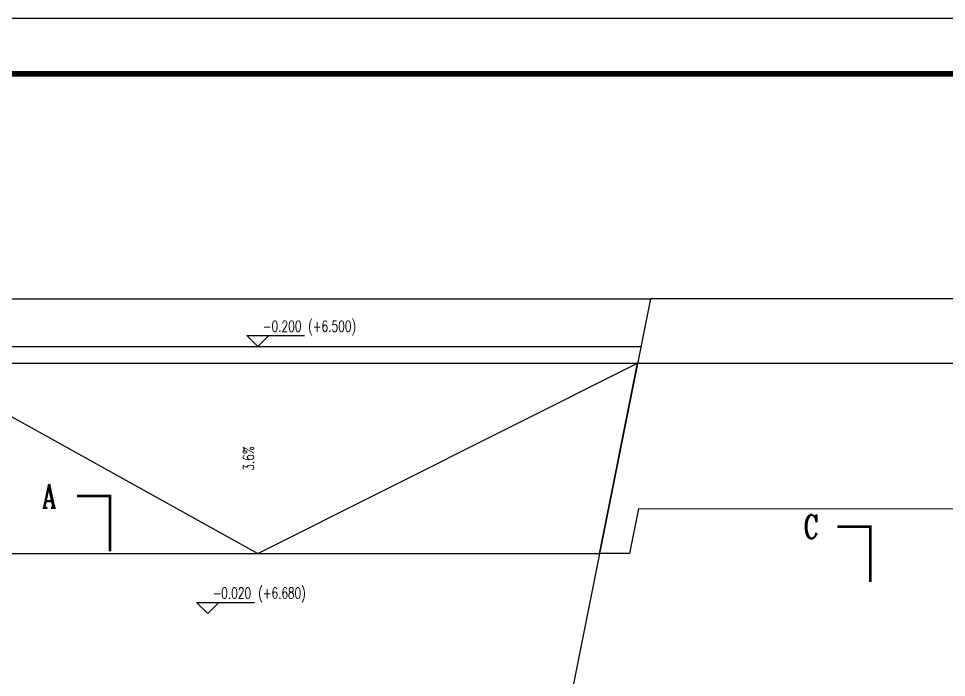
# Model space of a CAD drawing. Header units: inches. Extents: x -97096 to 280004, y -37912 to 97116.
# Drawn here: x -2479 to 22658, y 70390 to 88238 of the extents above; entities that cross this region are included whole.
import ezdxf

# ---------------------------------------------------------------- set-up
doc = ezdxf.new("R2010")
doc.units = ezdxf.units.IN
doc.header["$LTSCALE"] = 1000
doc.header["$MEASUREMENT"] = 0
for name, color, linetype in [('DIM_ELEV', 3, 'Continuous'), ('DIM_SYMB', 3, 'Continuous'), ('GPS提资', 1, 'Continuous'), ('PUB_TEXT', 7, 'Continuous'), ('RAIL', 163, 'Continuous'), ('TK', 101, 'Continuous')]:
    doc.layers.add(name, color=color, linetype=linetype)
doc.styles.add('_TCH_DIM', font='SIMPLEX', dxfattribs={"bigfont": 'GBCBIG'})
doc.styles.add('_TCH_LABEL', font='COMPLEX', dxfattribs={"bigfont": 'GBCBIG'})

# ---------------------------------------------------------------- blocks, each defined once
blk = doc.blocks.new('A0-150')
at = {"layer": 'TK'}
blk.add_lwpolyline([(0, 0), (178350, 0), (178350, 126150), (0, 126150)], close=True, dxfattribs=at)
at = {"layer": 'TK', "const_width": 150}
blk.add_lwpolyline([(3750, 1500), (176850, 1500), (176850, 124650), (3750, 124650)], close=True, dxfattribs=at)

msp = doc.modelspace()

# ---------------------------------------------------------------- linework, layer by layer
at = {"layer": 'DIM_ELEV'}
for p, q in [((4003.8, 79350), (3703.8, 79650)), ((3703.8, 79650), (5268.8, 79650)), ((4003.8, 79350), (4303.8, 79650)), ((2645.1, 72121.7), (2345.1, 72421.7)), ((2345.1, 72421.7), (3910.1, 72421.7)), ((2645.1, 72121.7), (2945.1, 72421.7))]:
    msp.add_line(p, q, dxfattribs=at)
at = {"layer": 'DIM_SYMB'}
msp.add_lwpolyline([(4003.8, 73750, 0, 0, 0), (4003.8, 78600, 80, 0, 0), (4003.8, 78900, 0, 0, 0)], format="xyseb", dxfattribs=at)
at = {"layer": 'DIM_SYMB', "const_width": 75}
for points in [[(-900, 75304.5), (0, 75304.5), (0, 73804.5)], [(19698.6, 74471.5), (20598.6, 74471.5), (20598.6, 72971.5)]]:
    msp.add_lwpolyline(points, dxfattribs=at)
at = {"layer": 'RAIL'}
for p, q in [((14637.4, 80650), (10566.4, 60295.1)), ((-5249.7, 78900), (14287.4, 78900))]:
    msp.add_line(p, q, dxfattribs=at)
for points in [[(-5249.7, 80646.6), (14654.2, 80646.6)], [(63675, 80650), (14637.4, 80650)], [(-5249.7, 79350), (14377.4, 79350)], [(-5249.7, 78887.3), (4003.8, 73750), (14287.4, 78899.9)], [(-5249.7, 73750), (13257.4, 73750)]]:
    msp.add_lwpolyline(points, dxfattribs=at)
msp.add_lwpolyline([(26158.1, 78900), (24283.7, 73750.1), (23432.4, 73750.1), (23869.1, 74950.1), (14313.8, 74952.6), (14073.3, 73750.1), (13257.4, 73750.1), (14287.4, 78899.9)], close=True, dxfattribs=at)

# ---------------------------------------------------------------- block references
at = {"layer": 'GPS提资'}
msp.add_blockref('A0-150', (-75175, -37912.1), dxfattribs=at)

# ---------------------------------------------------------------- texts
at = {"layer": 'PUB_TEXT', "width": 0.705882}
for s, height, style, p in [('-0.200', 297.5, '_TCH_DIM', (4138.8, 79755)), ('(+6.500)', 297.5, '_TCH_DIM', (5368.8, 79755)), ('A', 637.5, '_TCH_LABEL', (-1842.9, 74985.7)), ('C', 637.5, '_TCH_LABEL', (18787.9, 74152.7)), ('-0.020', 297.5, '_TCH_DIM', (2780.1, 72526.7)), ('(+6.680)', 297.5, '_TCH_DIM', (4010.1, 72526.7))]:
    msp.add_text(s, height=height, dxfattribs=dict(at, style=style)).set_placement(p)
at = {"layer": 'PUB_TEXT', "style": '_TCH_DIM', "width": 0.705882}
msp.add_text('3.6%', height=297.5, rotation=90, dxfattribs=at).set_placement((3898.8, 75985))

doc.saveas('drawing.dxf')
